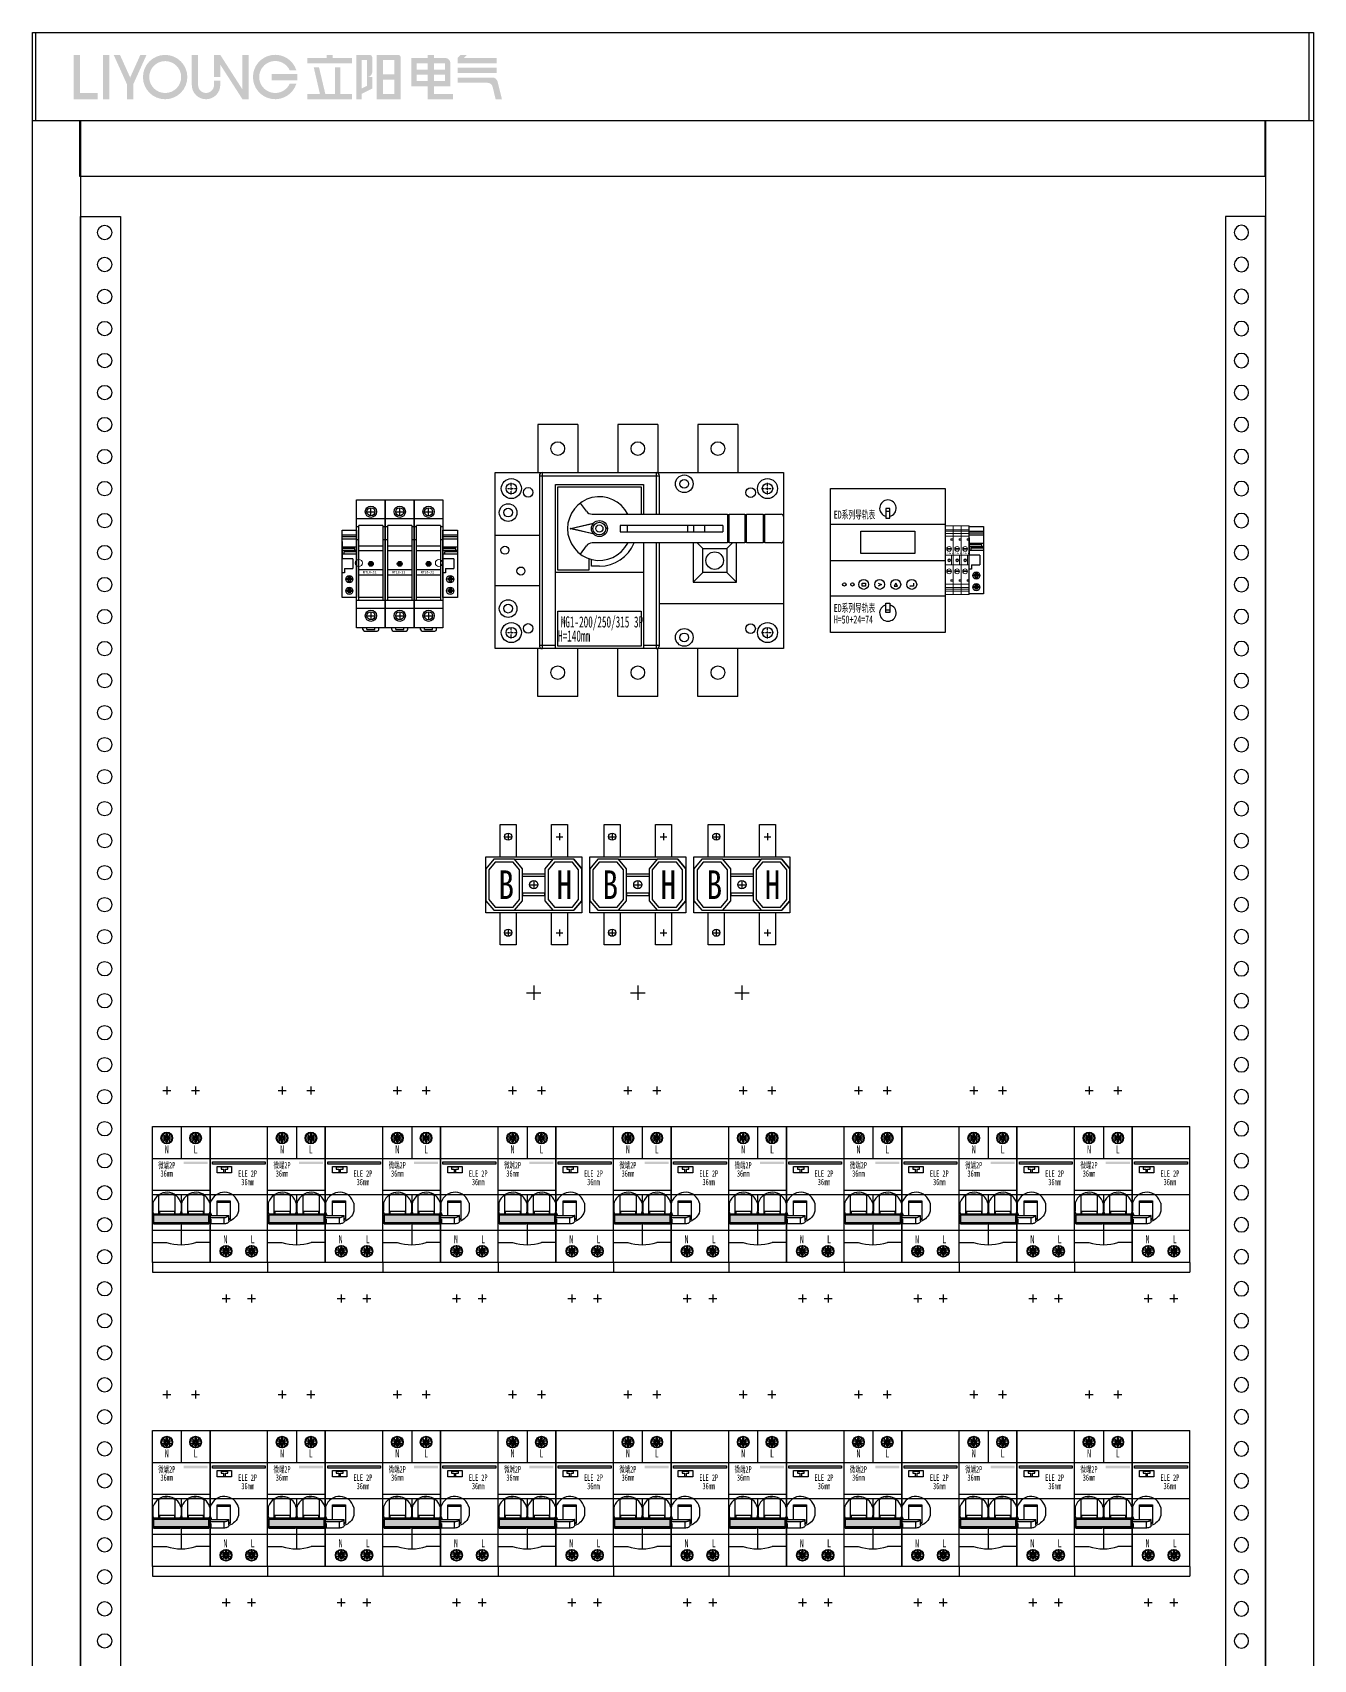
# Model space of a CAD drawing. Extents: x 1434833 to 1435633, y 412754 to 414954.
# Drawn here: x 1434833 to 1435633, y 413937 to 414954 of the extents above; entities that cross this region are included whole.
import ezdxf
from ezdxf.enums import TextEntityAlignment as Align

# ---------------------------------------------------------------- set-up
doc = ezdxf.new("R2010")
doc.units = 0
doc.header["$MEASUREMENT"] = 0
doc.linetypes.add('CENTER', pattern=[2, 1.25, -0.25, 0.25, -0.25])
for name, color, linetype in [('EL-TEXT', 3, 'Continuous'), ('LY-JS-BJ', 7, 'Continuous'), ('LY-JS-YQJ', 7, 'Continuous'), ('LY-SJ-YQJ', 7, 'Continuous'), ('布置图', 20, 'Continuous')]:
    doc.layers.add(name, color=color, linetype=linetype)
doc.layers.add('LY-二次控制图', color=7, linetype='Continuous', lineweight=18)
doc.styles.add('-宋体', font='', dxfattribs={"width": 0.65})
doc.styles.add('LY-SJ-元器件', font='', dxfattribs={"width": 0.6, "height": 4})
doc.styles.add('宋体', font='', dxfattribs={"width": 0.8, "height": 3.5})
doc.styles.get('-宋体').set_extended_font_data('NSimSun')
doc.styles.get('LY-SJ-元器件').set_extended_font_data('SimSun')
doc.styles.get('宋体').set_extended_font_data('SimSun')

# ---------------------------------------------------------------- blocks, each defined once
blk = doc.blocks.new('RT18保险 正视图')
at = {"layer": 'LY-JS-YQJ'}
blk.add_hatch(color=1, dxfattribs=at).paths.add_polyline_path([(1.5, -40, 1), (-1.5, -40, 1)])
for p, q in [((-9, -80), (-9, 0)), ((-9, 0), (9, 0)), ((9, 0), (9, -80)), ((-2.5, -7.5), (2.5, -7.5)), ((0, -10), (0, -5)), ((9, -12), (-9, -12)), ((-7.5, -17), (-9, -17)), ((7.5, -16), (-7.5, -16)), ((-7.5, -63), (-7.5, -16)), ((7.5, -16), (7.5, -63)), ((9, -17), (7.5, -17)), ((-7.5, -25), (-9, -25)), ((7.5, -29), (-7.5, -29)), ((9, -25), (7.5, -25)), ((7.5, -31.8), (-7.5, -31.8)), ((-7.5, -43.5), (7.5, -43.5)), ((-7.5, -46.9), (7.5, -46.9)), ((9, -63), (-9, -63)), ((9, -68), (-9, -68)), ((7.5, -61), (-7.5, -61)), ((0, -70), (0, -75)), ((9, -80), (-9, -80)), ((-5, -81), (-5, -80)), ((-2.5, -72.5), (2.5, -72.5)), ((-2.5, -81), (-2.5, -80)), ((-2.5, -81), (2.5, -81)), ((2.5, -81), (2.5, -80)), ((5, -81), (5, -80)), ((-4, -82), (4, -82))]:
    blk.add_line(p, q, dxfattribs=at)
for centre, radius in [((0, -7.5), 3.5), ((0, -7.5), 2.5), ((0, -72.5), 3.5), ((0, -72.5), 2.5)]:
    blk.add_circle(centre, radius, dxfattribs=at)
at = {"layer": 'LY-JS-YQJ', "color": 1}
blk.add_circle((0, -40), 1.5, dxfattribs=at)
at = {"layer": 'LY-JS-YQJ'}
for centre, start, end in [((-4, -81), 180, 270), ((4, -81), 270, 0)]:
    blk.add_arc(centre, 1, start, end, dxfattribs=at)
at = {"layer": 'LY-JS-YQJ', "insert": (-4.8, -44.5), "char_height": 1.5, "width": 12.3, "attachment_point": 1}
blk.add_mtext('RT18-32', dxfattribs=at)
blk = doc.blocks.new('RT18-32X-6A')
at = {"layer": 'LY-JS-YQJ'}
blk.add_blockref('RT18保险 正视图', (9, 80), dxfattribs=at)
blk = doc.blocks.new('端子堵头')
at = {"layer": 'LY-JS-YQJ'}
for p, q in [((0, 39), (9, 39)), ((0, 38), (9, 38)), ((0, 36.7), (9, 36.7)), ((0, 35), (0, 24)), ((0, 31.5), (9, 31.5)), ((8, 30.6), (0, 30.6)), ((8, 29.5), (8, 30.6)), ((9, 35), (9, 24)), ((9, 34.6), (9, 33.5)), ((0, 29.5), (9, 29.5)), ((0, 27.3), (9, 27.3)), ((6.7, 24), (0, 24)), ((1.2, 27.3), (1.2, 28.6)), ((1.2, 28.6), (9, 28.6)), ((6.7, 24), (6.7, 18)), ((1.6, 15.3), (0, 15.3)), ((1.6, 18), (1.6, 15.3)), ((1.6, 18), (6.7, 18))]:
    blk.add_line(p, q, dxfattribs=at)
for points in [[(0, 42), (9, 42), (9, 0), (0, 0)], [(3.2, 12.1), (6, 12.1), (6, 11), (3.2, 11)], [(5.1, 12.8), (5.1, 10), (4, 10), (4, 12.8)], [(3.2, 4.8), (6, 4.8), (6, 3.7), (3.2, 3.7)], [(5.1, 5.6), (5.1, 2.8), (4.1, 2.8), (4.1, 5.6)]]:
    blk.add_lwpolyline(points, close=True, dxfattribs=at)
for centre in [(4.5, 11.4), (4.5, 4.1)]:
    blk.add_circle(centre, 2.23, dxfattribs=at)
blk = doc.blocks.new('A$C90d01b57')
at = {"layer": 'LY-二次控制图', "lineweight": -3}
for name, p in [('RT18-32X-6A', (-54, -80)), ('RT18-32X-6A', (-36, -80)), ('RT18-32X-6A', (-18, -80)), ('端子堵头', (-63, -61)), ('端子堵头', (0, -61))]:
    blk.add_blockref(name, p, dxfattribs=at)
blk = doc.blocks.new('A$C2BB77F8B')
at = {"color": 6}
for centre in [(10.5, 0.5), (60.5, 0.5)]:
    blk.add_circle(centre, 2.25, dxfattribs=at)
at = {"color": 0}
blk.add_blockref('A$C90d01b57', (63, 40), dxfattribs=at)
blk = doc.blocks.new('A$C03D07FCC')
for p, q in [((0, 19), (5, 19)), ((0, 18), (5, 18)), ((0, 16.7), (5, 16.7)), ((5, 13.2), (3.7, 13.2)), ((3.7, 13.2), (3.7, 12.4)), ((3.7, 12.4), (5, 12.4)), ((5, 19), (10, 19)), ((5, 18), (10, 18)), ((5, 16.7), (10, 16.7)), ((5, 12.4), (5, 11.3)), ((10, 13.2), (8.7, 13.2)), ((8.7, 13.2), (8.7, 12.4)), ((8.7, 12.4), (10, 12.4)), ((0, 3), (5, 3)), ((4.1, 3), (4.1, -3)), ((5, 3), (10, 3)), ((9.1, 3), (9.1, -3)), ((0, -3), (5, -3)), ((5, -3), (10, -3)), ((0, -17.1), (5, -17.1)), ((0, -18.2), (5, -18.2)), ((0, -19.4), (5, -19.4)), ((5, -12.3), (3.7, -12.3)), ((3.7, -12.3), (3.7, -13.1)), ((3.7, -13.1), (5, -13.1)), ((5, -17.1), (10, -17.1)), ((5, -18.2), (10, -18.2)), ((5, -19.4), (10, -19.4)), ((10, -12.3), (8.7, -12.3)), ((8.7, -12.3), (8.7, -13.1)), ((8.7, -13.1), (10, -13.1))]:
    blk.add_line(p, q)
at = {"color": 2}
for p, q in [((10, 19), (15, 19)), ((10, 18), (15, 18)), ((10, 16.7), (15, 16.7)), ((10, 12.4), (10, 11.3)), ((15, 13.2), (13.7, 13.2)), ((13.7, 13.2), (13.7, 12.4)), ((13.7, 12.4), (15, 12.4)), ((15, 12.4), (15, 11.3)), ((10, 3), (15, 3)), ((14.1, 3), (14.1, -3)), ((10, -3), (15, -3)), ((10, -17.1), (15, -17.1)), ((10, -18.2), (15, -18.2)), ((10, -19.4), (15, -19.4)), ((15, -12.3), (13.7, -12.3)), ((13.7, -12.3), (13.7, -13.1)), ((13.7, -13.1), (15, -13.1))]:
    blk.add_line(p, q, dxfattribs=at)
for points in [[(0, 21.5), (5, 21.5), (5, -21.5), (0, -21.5)], [(5, 21.5), (10, 21.5), (10, -21.5), (5, -21.5)], [(0, 15), (5, 15), (5, -15), (0, -15)], [(5, 15), (10, 15), (10, -15), (5, -15)], [(1.5, 7.3), (3.5, 7.3), (3.5, 6.8), (1.5, 6.8)], [(6.5, 7.3), (8.5, 7.3), (8.5, 6.8), (6.5, 6.8)], [(1.5, -6.7), (3.5, -6.7), (3.5, -7.2), (1.5, -7.2)], [(6.5, -6.7), (8.5, -6.7), (8.5, -7.2), (6.5, -7.2)]]:
    blk.add_lwpolyline(points, close=True)
for points in [[(10, 21.5), (15, 21.5), (15, -21.5), (10, -21.5)], [(10, 15), (15, 15), (15, -15), (10, -15)], [(11.5, 7.3), (13.5, 7.3), (13.5, 6.8), (11.5, 6.8)], [(11.5, -6.7), (13.5, -6.7), (13.5, -7.2), (11.5, -7.2)]]:
    blk.add_lwpolyline(points, close=True, dxfattribs=at)
for centre, radius in [((2.5, 7), 1.5), ((2.5, -0.1), 0.879), ((2.5, -0.1), 0.879), ((2.5, -0.1), 0.59), ((7.5, 7), 1.5), ((7.5, -0.1), 0.879), ((7.5, -0.1), 0.879), ((7.5, -0.1), 0.59), ((2.5, -7), 1.5), ((7.5, -7), 1.5)]:
    blk.add_circle(centre, radius)
for centre, radius in [((12.5, 7), 1.5), ((12.5, -0.1), 0.879), ((12.5, -0.1), 0.879), ((12.5, -0.1), 0.59), ((12.5, -7), 1.5)]:
    blk.add_circle(centre, radius, dxfattribs=at)
at = {"layer": 'LY-二次控制图', "lineweight": -3}
blk.add_blockref('端子堵头', (15, -21), dxfattribs=at)
at = {"char_height": 1, "width": 2.569, "attachment_point": 1}
for insert in [(0.9, 4.8), (5.9, 4.8)]:
    blk.add_mtext('2.5mm', dxfattribs=dict(at, insert=insert))
at = {"color": 2, "insert": (10.9, 4.8), "char_height": 1, "width": 2.569, "attachment_point": 1}
blk.add_mtext('2.5mm', dxfattribs=at)
blk = doc.blocks.new('隔离MG1-200-250-315-3P-2022.3')
at = {"color": 0}
for p, q in [((26.5, 85), (26.5, 55)), ((51.5, 85), (26.5, 85)), ((51.5, 85), (51.5, 55)), ((76.5, 85), (76.5, 55)), ((101.5, 85), (76.5, 85)), ((101.5, 85), (101.5, 55)), ((126.5, 85), (126.5, 55)), ((151.5, 85), (126.5, 85)), ((151.5, 85), (151.5, 55)), ((26.5, -85), (26.5, -55)), ((51.5, -85), (51.5, -55)), ((76.5, -85), (76.5, -55)), ((101.5, -85), (101.5, -55)), ((126.5, -85), (126.5, -55)), ((151.5, -85), (151.5, -55)), ((51.5, -85), (26.5, -85)), ((101.5, -85), (76.5, -85)), ((151.5, -85), (126.5, -85))]:
    blk.add_line(p, q, dxfattribs=at)
at = {"color": 0, "linetype": 'Continuous', "lineweight": 25}
for p, q in [((27.5, 53), (102.5, 53)), ((27.5, 53), (27.5, -53)), ((29.5, -55), (29.5, 55)), ((100.5, 55), (100.5, 29)), ((102.5, 29), (102.5, 53)), ((37.5, 47.5), (92.5, 47.5)), ((37.5, -55), (37.5, 47.5)), ((39, 46), (91, 46)), ((39, -6), (39, 46)), ((91, 46), (91, 29)), ((92.5, 47.5), (92.5, 29)), ((56.9, 30.8), (53.1, 35.9)), ((46.9, 20.1), (61.2, 23.3)), ((61, 23), (48, 20)), ((60.5, 29), (145, 29)), ((78, 22), (78, 18)), ((142, 22), (78, 22)), ((82.5, 18), (82.5, 22)), ((120, 22), (120, 18)), ((124, 18), (124, 22)), ((130.6, 22), (130.6, 18)), ((130.9, 18), (130.9, 22)), ((142, 22), (142, 18)), ((145, 29), (145, 11)), ((145, 28), (146, 28)), ((146, 11), (146, 29)), ((146, 29), (155.8, 29)), ((155.8, 29), (155.8, 11)), ((155.8, 28), (156.8, 28)), ((156.8, 11), (156.8, 29)), ((156.8, 29), (167.2, 29)), ((167.2, 29), (167.2, 11)), ((167.2, 28), (168.3, 28)), ((168.3, 11), (168.3, 29)), ((168.3, 29), (178.5, 29)), ((0, 15.8), (27.5, 15.8)), ((61.2, 16.7), (46.9, 19.9)), ((48, 20), (61, 17)), ((60, 20), (61, 20)), ((145, 11), (60.5, 11)), ((70, 20), (69, 20)), ((78, 18), (142, 18)), ((92.5, 11), (92.5, -55)), ((100.5, 11), (100.5, -55)), ((102.5, -53), (102.5, 11)), ((123.6, 11), (123.6, -13.5)), ((129.6, 7.5), (126.1, 11)), ((144.6, 7.5), (148.1, 11)), ((145, 12), (146, 12)), ((155.8, 11), (146, 11)), ((150.6, -13.5), (150.6, 11)), ((156.8, 12), (155.8, 12)), ((167.2, 11), (156.8, 11)), ((168.3, 12), (167.2, 12)), ((178.5, 11), (168.3, 11)), ((53.1, 4.1), (56.9, 9.2)), ((58.5, 1.2), (58.5, -6)), ((60, -3.5), (60, 0.8)), ((129.6, 7.5), (144.6, 7.5)), ((129.6, -7.5), (129.6, 7.5)), ((144.6, 7.5), (144.6, -7.5)), ((92.5, -7.5), (37.5, -7.5)), ((58.5, -6), (39, -6)), ((65, -3.5), (60, -3.5)), ((123.6, -13.5), (129.6, -7.5)), ((144.6, -7.5), (129.6, -7.5)), ((150.6, -13.5), (144.6, -7.5)), ((27.5, -15.7), (0, -15.7)), ((123.6, -13.5), (150.6, -13.5)), ((180, -27), (102.5, -27)), ((39, -31.5), (91, -31.5)), ((39, -53.5), (39, -31.5)), ((91, -31.5), (91, -53.5)), ((37.5, -53), (27.5, -53)), ((91, -53.5), (39, -53.5)), ((102.5, -53), (92.5, -53))]:
    blk.add_line(p, q, dxfattribs=at)
at = {"color": 1, "linetype": 'CENTER', "ltscale": 0.13}
for p, q in [((6.4, 45), (13.6, 45)), ((10, 41.4), (10, 48.5)), ((166.4, 45), (173.6, 45)), ((170, 41.4), (170, 48.6)), ((6.4, -45), (13.6, -45)), ((10, -48.6), (10, -41.4)), ((166.4, -45), (173.6, -45)), ((170, -48.6), (170, -41.4))]:
    blk.add_line(p, q, dxfattribs=at)
at = {"color": 0}
blk.add_lwpolyline([(0, 55), (180, 55), (180, -55), (0, -55)], close=True, dxfattribs=at)
for centre, radius in [((39, 70), 4.25), ((89, 70), 4.25), ((139, 70), 4.25), ((137, 0), 5.48), ((39, -70), 4.25), ((89, -70), 4.25), ((139, -70), 4.25)]:
    blk.add_circle(centre, radius, dxfattribs=at)
at = {"color": 0, "linetype": 'Continuous', "lineweight": 25}
for centre, radius in [((10, 45), 6.25), ((118, 48), 5.5), ((170, 45), 6.25), ((10, 45), 3.25), ((20.5, 42.6), 3), ((118, 48), 2.75), ((159.5, 42.5), 3), ((170, 45), 3.25), ((8, 30), 5.5), ((8, 30), 2.75), ((65, 20), 5), ((65, 20), 4), ((65, 20), 2.25), ((6, 6.5), 2.5), ((16, -6.5), 2.5), ((8, -30), 5.5), ((8, -30), 2.75), ((8, -30), 2.75), ((10, -45), 6.25), ((20.5, -42.4), 3), ((159.4, -42.5), 3), ((170, -45), 6.25), ((10, -45), 3.25), ((10, -45), 3.25), ((118, -48), 5.5), ((118, -48), 2.75), ((170, -45), 3.25)]:
    blk.add_circle(centre, radius, dxfattribs=at)
for centre, radius, start, end in [((29.5, 53), 2, 90, 180), ((100.5, 53), 2, 0, 90), ((65, 20), 19.9, 26.9078, 333.0922), ((60.5, 33.5), 4.5, 216.9098, 270), ((178.5, 27.5), 1.5, 0, 90), ((46.9, 20), 0.1, 102.5, 257.5), ((60.5, 6.5), 4.5, 90, 143.0902), ((65, 20), 23.5, 270, 337.4817), ((178.5, 12.5), 1.5, 270, 0), ((29.5, -53), 2, 180, 270), ((100.5, -53), 2, 270, 0)]:
    blk.add_arc(centre, radius, start, end, dxfattribs=at)
at = {"color": 4, "linetype": 'ByBlock', "style": '宋体', "width": 0.6}
for s, p in [('MG1-200/250/315 3P', (92.3, -38.3)), ('H=140mm', (59.2, -47.1))]:
    blk.add_text(s, height=7, dxfattribs=at).set_placement(p, align=Align.MIDDLE_RIGHT)
blk = doc.blocks.new('ED系列导轨表-海恩德')
for p, q in [((34.5, 30.8), (37, 30.8)), ((29.7, -14), (31.7, -14.9)), ((31.7, -14.9), (29.7, -15.9)), ((40.7, -14), (39.7, -15.9)), ((39.7, -15.9), (41.7, -15.9)), ((41.7, -15.9), (40.7, -14)), ((49.7, -15.9), (50, -15.6)), ((49.7, -15.9), (50, -16.1)), ((34.5, -30.8), (37, -30.8))]:
    blk.add_line(p, q)
at = {"color": 1}
blk.add_line((0, 0), (71.5, 0), dxfattribs=at)
for points in [[(0, 45), (71.5, 45), (71.5, -45), (0, -45)], [(34.5, 26.6), (37, 26.6), (37, 32.5), (34.5, 32.5)], [(18.8, 18.3), (52.7, 18.3), (52.7, 4.5), (18.8, 4.5)], [(19.7, -14), (21.7, -14), (21.7, -15.9), (19.7, -15.9)], [(34.5, -26.6), (37, -26.6), (37, -32.5), (34.5, -32.5)]]:
    blk.add_lwpolyline(points, close=True)
at = {"color": 3}
blk.add_lwpolyline([(0, 22.8), (71.5, 22.8), (71.5, -22.2), (0, -22.2)], close=True, dxfattribs=at)
blk.add_lwpolyline([(51.7, -14), (51.7, -15.9), (49.7, -15.9)])
for centre, radius in [((8.6, -14.9), 1.06), ((13.6, -14.9), 1.06), ((20.7, -14.9), 3.07), ((30.7, -14.9), 3.07), ((40.7, -14.9), 3.07), ((50.7, -14.9), 3.07)]:
    blk.add_circle(centre, radius)
for centre, start, end in [((35.8, 32.7), 283.6038, 256.3962), ((35.8, -32.7), 103.6038, 76.3962)]:
    blk.add_arc(centre, 5.18, start, end)
at = {"layer": 'LY-二次控制图', "color": 4, "lineweight": -3, "style": '宋体', "width": 0.6}
for s, p in [('ED系列导轨表', (2, 26.2)), ('ED系列导轨表', (2, -32.1)), ('H=50+24=74', (2, -39.3))]:
    blk.add_text(s, height=5, dxfattribs=at).set_placement(p)
blk = doc.blocks.new('BH-0.66 φ30')
at = {"color": 1}
for p, q in [((-18.1, 12.5), (-13.9, 12.5)), ((-16, 14.6), (-16, 10.4)), ((13.9, 12.5), (18.1, 12.5)), ((16, 14.6), (16, 10.4)), ((-25, -1.5), (-30, -7.5)), ((-12, -1.5), (12, -1.5)), ((12, -1.5), (7, -7.5)), ((7, -7.5), (7, -27.5)), ((25, -1.5), (12, -1.5)), ((25, -1.5), (30, -7.5)), ((-2.6, -17.5), (2.6, -17.5)), ((0, -14.9), (0, -20.1)), ((-30, -27.5), (-25, -33.5)), ((7, -27.5), (12, -33.5)), ((30, -27.5), (25, -33.5)), ((-12, -33.5), (12, -33.5)), ((-18.1, -47.5), (-13.9, -47.5)), ((-16, -45.4), (-16, -49.6)), ((13.9, -47.5), (18.1, -47.5)), ((16, -45.4), (16, -49.6))]:
    blk.add_line(p, q, dxfattribs=at)
for points in [[(-21, 0), (-21, 20), (-11, 20), (-11, 0)], [(11, 0), (11, 20), (21, 20), (21, 0)], [(-25, -1.5), (-30, -7.5), (-30, -27.5), (-25, -33.5), (-12, -33.5), (-7, -27.5), (-7, -7.5), (-12, -1.5), (-25, -1.5)], [(12, -1.5), (7, -7.5), (7, -27.5), (12, -33.5), (25, -33.5), (30, -27.5), (30, -7.5), (25, -1.5), (12, -1.5)], [(-11, -35), (-11, -55), (-21, -55), (-21, -35)], [(21, -35), (21, -55), (11, -55), (11, -35)]]:
    blk.add_lwpolyline(points, dxfattribs=at)
for points in [[(-30, 0), (30, 0), (30, -35), (-30, -35)], [(-24.1, -3.5), (-28, -8.2), (-28, -26.8), (-24.1, -31.5), (-12.9, -31.5), (-9, -26.8), (-9, -8.2), (-12.9, -3.5)], [(12.9, -3.5), (9, -8.2), (9, -26.8), (12.9, -31.5), (24.1, -31.5), (28, -26.8), (28, -8.2), (24.1, -3.5)], [(-7, -10.8), (7, -10.8), (7, -12.4), (-7, -12.4)], [(-7, -24.3), (7, -24.3), (7, -22.8), (-7, -22.8)]]:
    blk.add_lwpolyline(points, close=True, dxfattribs=at)
blk.add_circle((0, -17.5), 2.59, dxfattribs=at)
at = {"layer": 'EL-TEXT', "color": 0, "linetype": 'ByBlock', "lineweight": -3, "style": '-宋体', "width": 0.8}
for s, p in [('B', (-17.2, -17.5)), ('H', (19.1, -17.5))]:
    blk.add_text(s, height=17.9, dxfattribs=at).set_placement(p, align=Align.MIDDLE_CENTER)
blk = doc.blocks.new('A$Cfccfe12f')
at = {"color": 3}
for p, q in [((-151, -100.5), (-151, -109.5)), ((-86, -100.5), (-86, -109.5)), ((-21, -100.5), (-21, -109.5)), ((-155.5, -105), (-146.5, -105)), ((-90.5, -105), (-81.5, -105)), ((-25.5, -105), (-16.5, -105))]:
    blk.add_line(p, q, dxfattribs=at)
for p in [(-151, -20), (-86, -20), (-21, -20)]:
    blk.add_blockref('BH-0.66 φ30', p, dxfattribs=at)
blk = doc.blocks.new('BH-0.66 φ30x3')
at = {"color": 6}
for centre in [(14, 47.5), (79, 47.5), (144, 47.5), (14, -12.5), (79, -12.5), (144, -12.5)]:
    blk.add_circle(centre, 2.25, dxfattribs=at)
at = {"color": 0}
blk.add_blockref('A$Cfccfe12f', (181, 55), dxfattribs=at)
blk = doc.blocks.new('微端2P+ELE-72mm-2022.1')
h = blk.add_hatch(color=3)
h.dxf.hatch_style = 1
h.paths.add_polyline_path([(34.5, 19), (34.5, 20.5), (19.5, 20.5), (19.5, 19)])
h = blk.add_hatch(color=0)
h.dxf.hatch_style = 1
h.paths.add_polyline_path([(0.7, -13), (0.7, -17.5), (35.3, -17.5), (35.3, -13)])
at = {"layer": 'LY-SJ-YQJ'}
h = blk.add_hatch(color=3, dxfattribs=at)
h.dxf.hatch_style = 1
h.paths.add_polyline_path([(70.5, 19), (70.5, 20.5), (37.5, 20.5), (37.5, 19)])
at = {"color": 1}
for p, q in [((6.5, 65), (11.5, 65)), ((9, 67.5), (9, 62.5)), ((24.5, 65), (29.5, 65)), ((27, 67.5), (27, 62.5)), ((43.5, -65), (48.5, -65)), ((46, -62.5), (46, -67.5)), ((59.5, -65), (64.5, -65)), ((62, -62.5), (62, -67.5))]:
    blk.add_line(p, q, dxfattribs=at)
at = {"color": 0}
for p, q in [((0, 42.5), (36, 42.5)), ((0, -42.5), (0, 42.5)), ((18, 42.5), (18, 22.5)), ((36, 42.5), (36, -42.5)), ((72, -42.5), (72, 42.5)), ((0, 22.5), (36, 22.5)), ((36, 2.5), (0, 2.5)), ((18, 0), (18, -12.2)), ((18, -17.5), (18, -31.5)), ((36, -22.5), (0, -22.5)), ((36, -42.5), (0, -42.5))]:
    blk.add_line(p, q, dxfattribs=at)
at = {"color": 0, "linetype": 'Continuous', "lineweight": 25}
for p, q in [((7.9, 35.9), (5.6, 35.9)), ((5.6, 34.7), (7.9, 34.7)), ((6.7, 37.8), (6.5, 37.6)), ((6.5, 37.6), (6.6, 37.5)), ((6.6, 33.1), (6.5, 33)), ((6.5, 33), (6.7, 32.8)), ((6.6, 37.5), (8.1, 35.9)), ((8.1, 34.7), (6.6, 33.1)), ((6.8, 37.7), (6.7, 37.8)), ((6.7, 32.8), (6.8, 32.9)), ((8.4, 36.1), (6.8, 37.7)), ((6.8, 32.9), (8.4, 34.5)), ((7.3, 35.9), (8, 35.5)), ((7.3, 35.9), (7.3, 34.7)), ((7.3, 34.7), (8, 35.2)), ((8, 35.5), (8, 35.2)), ((8.2, 35.5), (8, 35.5)), ((8, 35.2), (8.2, 35.2)), ((9.5, 37.7), (8.5, 37.7)), ((8.5, 37.7), (8.5, 36.5)), ((8.5, 37.7), (8.9, 36.3)), ((8.5, 36.5), (8.9, 36)), ((8.5, 34.2), (8.9, 34.7)), ((8.5, 33), (8.9, 34.3)), ((8.5, 34.2), (8.5, 33)), ((8.5, 33), (9.5, 33)), ((9.1, 36.3), (8.9, 36.3)), ((8.9, 36.3), (8.9, 36)), ((8.9, 34.7), (8.9, 34.3)), ((8.9, 34.3), (9.1, 34.3)), ((9, 31.8), (9, 32.1)), ((9.5, 37.7), (9.1, 36.3)), ((9.5, 36.5), (9.1, 36)), ((9.1, 36), (9.1, 36.3)), ((9.1, 34.3), (9.1, 34.7)), ((9.5, 34.2), (9.1, 34.7)), ((9.1, 34.3), (9.5, 33)), ((9.5, 36.5), (9.5, 37.7)), ((9.5, 33), (9.5, 34.2)), ((11.2, 37.7), (9.6, 36.1)), ((9.6, 34.5), (11.2, 32.9)), ((10, 35.5), (9.7, 35.5)), ((9.7, 35.2), (10, 35.2)), ((9.9, 35.9), (11.4, 37.5)), ((11.4, 33.1), (9.9, 34.7)), ((10.7, 35.9), (10, 35.5)), ((10, 35.2), (10, 35.5)), ((10.7, 34.7), (10, 35.2)), ((12.4, 35.9), (10.1, 35.9)), ((10.1, 34.7), (12.4, 34.7)), ((10.7, 34.7), (10.7, 35.9)), ((11.3, 37.8), (11.2, 37.7)), ((11.2, 32.9), (11.3, 32.8)), ((11.5, 37.6), (11.3, 37.8)), ((11.3, 32.8), (11.5, 33)), ((11.4, 37.5), (11.5, 37.6)), ((11.5, 33), (11.4, 33.1)), ((25.9, 35.9), (23.6, 35.9)), ((23.6, 34.7), (25.9, 34.7)), ((24.7, 37.8), (24.5, 37.6)), ((24.5, 37.6), (24.6, 37.5)), ((24.6, 33.1), (24.5, 33)), ((24.5, 33), (24.7, 32.8)), ((24.6, 37.5), (26.1, 35.9)), ((26.1, 34.7), (24.6, 33.1)), ((24.8, 37.7), (24.7, 37.8)), ((24.7, 32.8), (24.8, 32.9)), ((26.4, 36.1), (24.8, 37.7)), ((24.8, 32.9), (26.4, 34.5)), ((25.3, 35.9), (25.3, 34.7)), ((25.3, 35.9), (26, 35.5)), ((25.3, 34.7), (26, 35.2)), ((26.2, 35.5), (26, 35.5)), ((26, 35.5), (26, 35.2)), ((26, 35.2), (26.2, 35.2)), ((26.5, 37.7), (26.5, 36.5)), ((26.5, 37.7), (26.9, 36.3)), ((27.5, 37.7), (26.5, 37.7)), ((26.5, 36.5), (26.9, 36)), ((26.5, 34.2), (26.9, 34.7)), ((26.5, 33), (26.9, 34.3)), ((26.5, 34.2), (26.5, 33)), ((26.5, 33), (27.5, 33)), ((26.9, 36.3), (26.9, 36)), ((27.1, 36.3), (26.9, 36.3)), ((26.9, 34.7), (26.9, 34.3)), ((26.9, 34.3), (27.1, 34.3)), ((27, 31.8), (27, 32.1)), ((27.5, 37.7), (27.1, 36.3)), ((27.5, 36.5), (27.1, 36)), ((27.1, 36), (27.1, 36.3)), ((27.5, 34.2), (27.1, 34.7)), ((27.1, 34.3), (27.1, 34.7)), ((27.1, 34.3), (27.5, 33)), ((27.5, 36.5), (27.5, 37.7)), ((27.5, 33), (27.5, 34.2)), ((29.2, 37.7), (27.6, 36.1)), ((27.6, 34.5), (29.2, 32.9)), ((28, 35.5), (27.7, 35.5)), ((27.7, 35.2), (28, 35.2)), ((27.9, 35.9), (29.4, 37.5)), ((29.4, 33.1), (27.9, 34.7)), ((28.7, 35.9), (28, 35.5)), ((28, 35.2), (28, 35.5)), ((28.7, 34.7), (28, 35.2)), ((30.4, 35.9), (28.1, 35.9)), ((28.1, 34.7), (30.4, 34.7)), ((28.7, 34.7), (28.7, 35.9)), ((29.3, 37.8), (29.2, 37.7)), ((29.2, 32.9), (29.3, 32.8)), ((29.5, 37.6), (29.3, 37.8)), ((29.3, 32.8), (29.5, 33)), ((29.4, 37.5), (29.5, 37.6)), ((29.5, 33), (29.4, 33.1)), ((0.3, -5.5), (0.3, -10.5)), ((4.1, -12.2), (4.1, -0.4)), ((14.1, -0.4), (14.1, -12.2)), ((17.9, -5.5), (17.9, -10.5)), ((18.3, -5.5), (18.3, -10.5)), ((22.1, -12.2), (22.1, -0.4)), ((32.1, -0.4), (32.1, -12.2)), ((35.9, -5.5), (35.9, -10.5)), ((0.7, -12.2), (0.7, -12.4)), ((35.3, -12.2), (0.7, -12.2)), ((35.3, -12.4), (0.7, -12.4)), ((0.7, -18.4), (0.7, -12.4)), ((35.3, -13), (0.7, -13)), ((0.7, -13), (0.7, -17.5)), ((0.7, -17.5), (35.3, -17.5)), ((0.7, -18.1), (35.3, -18.1)), ((0.7, -18.4), (17.3, -18.4)), ((4.4, -10.4), (13.8, -10.4)), ((4.4, -10.4), (4.4, -12.2)), ((13.8, -10.4), (13.8, -12.2)), ((18.7, -18.4), (35.3, -18.4)), ((22.4, -10.4), (31.8, -10.4)), ((22.4, -10.4), (22.4, -12.2)), ((31.8, -10.4), (31.8, -12.2)), ((35.3, -12.4), (35.3, -12.2)), ((35.3, -18.4), (35.3, -12.4)), ((35.3, -17.5), (35.3, -13)), ((44.9, -34.8), (42.6, -34.8)), ((42.6, -36), (44.9, -36)), ((43.7, -32.9), (43.5, -33.1)), ((43.5, -33.1), (43.6, -33.2)), ((43.6, -37.6), (43.5, -37.7)), ((43.5, -37.7), (43.7, -37.9)), ((43.6, -33.2), (45.1, -34.8)), ((45.1, -36), (43.6, -37.6)), ((43.8, -33), (43.7, -32.9)), ((43.7, -37.9), (43.8, -37.8)), ((45.4, -34.6), (43.8, -33)), ((43.8, -37.8), (45.4, -36.2)), ((44.3, -34.8), (44.3, -36)), ((44.3, -34.8), (45, -35.2)), ((44.3, -36), (45, -35.5)), ((45, -35.2), (45, -35.5)), ((45.2, -35.2), (45, -35.2)), ((45, -35.5), (45.2, -35.5)), ((45.5, -33), (45.9, -34.4)), ((45.5, -33), (45.5, -34.2)), ((46.5, -33), (45.5, -33)), ((45.5, -34.2), (45.9, -34.7)), ((45.5, -36.6), (45.9, -36.1)), ((45.5, -37.7), (45.9, -36.4)), ((45.5, -36.6), (45.5, -37.7)), ((45.5, -37.7), (46.5, -37.7)), ((46.1, -34.4), (45.9, -34.4)), ((45.9, -34.4), (45.9, -34.7)), ((45.9, -36.1), (45.9, -36.4)), ((45.9, -36.4), (46.1, -36.4)), ((46, -38.9), (46, -38.6)), ((46.5, -33), (46.1, -34.4)), ((46.5, -34.2), (46.1, -34.7)), ((46.1, -34.7), (46.1, -34.4)), ((46.1, -36.4), (46.1, -36)), ((46.5, -36.6), (46.1, -36)), ((46.1, -36.4), (46.5, -37.7)), ((46.5, -34.2), (46.5, -33)), ((46.5, -37.7), (46.5, -36.6)), ((48.2, -33), (46.6, -34.6)), ((46.6, -36.2), (48.2, -37.8)), ((47, -35.2), (46.7, -35.2)), ((46.7, -35.5), (47, -35.5)), ((46.9, -34.8), (48.4, -33.2)), ((48.4, -37.6), (46.9, -36)), ((47.7, -34.8), (47, -35.2)), ((47, -35.5), (47, -35.2)), ((47.7, -36), (47, -35.5)), ((49.4, -34.8), (47.1, -34.8)), ((47.1, -36), (49.4, -36)), ((47.7, -36), (47.7, -34.8)), ((48.3, -32.9), (48.2, -33)), ((48.2, -37.8), (48.3, -37.9)), ((48.5, -33.1), (48.3, -32.9)), ((48.3, -37.9), (48.5, -37.7)), ((48.4, -33.2), (48.5, -33.1)), ((48.5, -37.7), (48.4, -37.6)), ((60.9, -34.8), (58.6, -34.8)), ((58.6, -36), (60.9, -36)), ((59.7, -32.9), (59.5, -33.1)), ((59.5, -33.1), (59.6, -33.2)), ((59.6, -37.6), (59.5, -37.7)), ((59.5, -37.7), (59.7, -37.9)), ((59.6, -33.2), (61.1, -34.8)), ((61.1, -36), (59.6, -37.6)), ((59.8, -33), (59.7, -32.9)), ((59.7, -37.9), (59.8, -37.8)), ((61.4, -34.6), (59.8, -33)), ((59.8, -37.8), (61.4, -36.2)), ((60.3, -34.8), (60.3, -36)), ((60.3, -34.8), (61, -35.2)), ((60.3, -36), (61, -35.5)), ((61, -35.2), (61, -35.5)), ((61.2, -35.2), (61, -35.2)), ((61, -35.5), (61.2, -35.5)), ((61.5, -33), (61.9, -34.4)), ((61.5, -33), (61.5, -34.2)), ((62.5, -33), (61.5, -33)), ((61.5, -34.2), (61.9, -34.7)), ((61.5, -36.6), (61.9, -36.1)), ((61.5, -37.7), (61.9, -36.4)), ((61.5, -36.6), (61.5, -37.7)), ((61.5, -37.7), (62.5, -37.7)), ((62.1, -34.4), (61.9, -34.4)), ((61.9, -34.4), (61.9, -34.7)), ((61.9, -36.1), (61.9, -36.4)), ((61.9, -36.4), (62.1, -36.4)), ((62, -38.9), (62, -38.6)), ((62.5, -33), (62.1, -34.4)), ((62.5, -34.2), (62.1, -34.7)), ((62.1, -34.7), (62.1, -34.4)), ((62.1, -36.4), (62.1, -36)), ((62.5, -36.6), (62.1, -36)), ((62.1, -36.4), (62.5, -37.7)), ((62.5, -34.2), (62.5, -33)), ((62.5, -37.7), (62.5, -36.6)), ((64.2, -33), (62.6, -34.6)), ((62.6, -36.2), (64.2, -37.8)), ((63, -35.2), (62.7, -35.2)), ((62.7, -35.5), (63, -35.5)), ((62.9, -34.8), (64.4, -33.2)), ((64.4, -37.6), (62.9, -36)), ((63.7, -34.8), (63, -35.2)), ((63, -35.5), (63, -35.2)), ((63.7, -36), (63, -35.5)), ((65.4, -34.8), (63.1, -34.8)), ((63.1, -36), (65.4, -36)), ((63.7, -36), (63.7, -34.8)), ((64.3, -32.9), (64.2, -33)), ((64.2, -37.8), (64.3, -37.9)), ((64.5, -33.1), (64.3, -32.9)), ((64.3, -37.9), (64.5, -37.7)), ((64.4, -33.2), (64.5, -33.1)), ((64.5, -37.7), (64.4, -37.6))]:
    blk.add_line(p, q, dxfattribs=at)
at = {"color": 7, "linetype": 'Continuous', "lineweight": 25}
for p, q in [((40.5, -13.1), (40.5, -3.9)), ((40.5, -3.9), (48.6, -3.9)), ((40.5, -4.7), (48.6, -4.7)), ((48.6, -3.9), (48.6, -15.6)), ((36, -13.1), (47.7, -13.1)), ((36, -14.4), (44.8, -14.4)), ((36, -15.5), (36.5, -15.5)), ((36.5, -15.6), (36, -15.6)), ((36.5, -15.5), (36.5, -18.4)), ((44.8, -18.4), (36.5, -18.4)), ((40.5, -13.1), (47.8, -13.1)), ((44.8, -18.4), (44.8, -14.4)), ((47.8, -16.5), (47.8, -13.1)), ((47.8, -15), (48.6, -15))]:
    blk.add_line(p, q, dxfattribs=at)
at = {"color": 0, "linetype": 'Continuous', "lineweight": 25}
for points in [[(8.9, 36, -0.008657), (8.8, 35.9, -0.023793), (8.8, 35.8, -0.091571), (8.7, 35.7, -0.078411), (8.5, 35.5, -0.073505), (8.4, 35.5, -0.017685), (8.4, 35.5, -0.010456), (8.3, 35.5, -0.005778), (8.2, 35.5)], [(8.2, 35.2, -0.00869), (8.3, 35.2, -0.023887), (8.4, 35.1, -0.086312), (8.6, 35.1, -0.089889), (8.7, 34.9, -0.067544), (8.8, 34.8, -0.017754), (8.8, 34.8, -0.010496), (8.8, 34.7, -0.005799), (8.9, 34.7)], [(9.7, 35.5, -0.008656), (9.7, 35.5, -0.023792), (9.6, 35.5, -0.085963), (9.4, 35.5, -0.089526), (9.3, 35.7, -0.067272), (9.2, 35.8, -0.017683), (9.2, 35.9, -0.010455), (9.2, 35.9, -0.005777), (9.1, 36)], [(9.1, 34.7, -0.008657), (9.2, 34.7, -0.023793), (9.2, 34.8, -0.091571), (9.3, 35, -0.078412), (9.5, 35.1, -0.073501), (9.6, 35.1, -0.017684), (9.6, 35.1, -0.010456), (9.7, 35.2, -0.005777), (9.7, 35.2)], [(26.9, 36, -0.008657), (26.8, 35.9, -0.023793), (26.8, 35.8, -0.091571), (26.7, 35.7, -0.078411), (26.5, 35.5, -0.073505), (26.4, 35.5, -0.017685), (26.4, 35.5, -0.010456), (26.3, 35.5, -0.005778), (26.2, 35.5)], [(26.2, 35.2, -0.00869), (26.3, 35.2, -0.023887), (26.4, 35.1, -0.086312), (26.6, 35.1, -0.089889), (26.7, 34.9, -0.067544), (26.8, 34.8, -0.017754), (26.8, 34.8, -0.010496), (26.8, 34.7, -0.005799), (26.9, 34.7)], [(27.7, 35.5, -0.008656), (27.7, 35.5, -0.023792), (27.6, 35.5, -0.085963), (27.4, 35.5, -0.089526), (27.3, 35.7, -0.067272), (27.2, 35.8, -0.017683), (27.2, 35.9, -0.010455), (27.2, 35.9, -0.005777), (27.1, 36)], [(27.1, 34.7, -0.008657), (27.2, 34.7, -0.023793), (27.2, 34.8, -0.091571), (27.3, 35, -0.078412), (27.5, 35.1, -0.073501), (27.6, 35.1, -0.017684), (27.6, 35.1, -0.010456), (27.7, 35.2, -0.005777), (27.7, 35.2)], [(17.9, -5.5, 0.325898), (9.5, 1.4, 0.327549), (0.5, -4.8, 0.019903), (0.3, -5.5)], [(4.1, -0.4, -0.057791), (7.6, 0.4, -0.021426), (9.1, 0.4)], [(9.1, 0.4, -0.062866), (13.2, -0.1, -0.011925), (13.8, -0.3, -0.00278), (14.1, -0.4)], [(35.9, -5.5, 0.325898), (27.5, 1.4, 0.327549), (18.5, -4.8, 0.019903), (18.3, -5.5)], [(22.1, -0.4, -0.057791), (25.6, 0.4, -0.021426), (27.1, 0.4)], [(27.1, 0.4, -0.062866), (31.2, -0.1, -0.011925), (31.8, -0.3, -0.00278), (32.1, -0.4)], [(0.9, -12.2, -0.004985), (0.8, -12, -0.030991), (0.6, -11.4, -0.01067), (0.5, -11.2, -0.005787), (0.4, -10.9, -0.003458), (0.3, -10.7, -0.001919), (0.3, -10.5)], [(17.9, -10.5, -0.002854), (17.8, -10.8, -0.004585), (17.8, -11.1, -0.019111), (17.6, -11.5, -0.037551), (17.3, -12.1, -0.002555), (17.3, -12.2)], [(18.9, -12.2, -0.004985), (18.8, -12, -0.030991), (18.6, -11.4, -0.01067), (18.5, -11.2, -0.005787), (18.4, -10.9, -0.003458), (18.3, -10.7, -0.001919), (18.3, -10.5)], [(35.9, -10.5, -0.002854), (35.8, -10.8, -0.004585), (35.8, -11.1, -0.019111), (35.6, -11.5, -0.037551), (35.3, -12.1, -0.002555), (35.3, -12.2)], [(45.9, -34.7, -0.008657), (45.8, -34.8, -0.023793), (45.8, -34.9, -0.091571), (45.7, -35.1, -0.078411), (45.5, -35.2, -0.073505), (45.4, -35.2, -0.017685), (45.4, -35.2, -0.010456), (45.3, -35.2, -0.005778), (45.2, -35.2)], [(45.2, -35.5, -0.00869), (45.3, -35.6, -0.023887), (45.4, -35.6, -0.086312), (45.6, -35.6, -0.089889), (45.7, -35.8, -0.067544), (45.8, -35.9, -0.017754), (45.8, -35.9, -0.010496), (45.8, -36, -0.005799), (45.9, -36.1)], [(46.7, -35.2, -0.008656), (46.7, -35.2, -0.023792), (46.6, -35.2, -0.085963), (46.4, -35.2, -0.089526), (46.3, -35, -0.067272), (46.2, -34.9, -0.017683), (46.2, -34.9, -0.010455), (46.2, -34.8, -0.005777), (46.1, -34.7)], [(46.1, -36, -0.008657), (46.2, -36, -0.023793), (46.2, -35.9, -0.091571), (46.3, -35.7, -0.078412), (46.5, -35.6, -0.073501), (46.6, -35.6, -0.017684), (46.6, -35.6, -0.010456), (46.7, -35.6, -0.005777), (46.7, -35.5)], [(61.9, -34.7, -0.008657), (61.8, -34.8, -0.023793), (61.8, -34.9, -0.091571), (61.7, -35.1, -0.078411), (61.5, -35.2, -0.073505), (61.4, -35.2, -0.017685), (61.4, -35.2, -0.010456), (61.3, -35.2, -0.005778), (61.2, -35.2)], [(61.2, -35.5, -0.00869), (61.3, -35.6, -0.023887), (61.4, -35.6, -0.086312), (61.6, -35.6, -0.089889), (61.7, -35.8, -0.067544), (61.8, -35.9, -0.017754), (61.8, -35.9, -0.010496), (61.8, -36, -0.005799), (61.9, -36.1)], [(62.7, -35.2, -0.008656), (62.7, -35.2, -0.023792), (62.6, -35.2, -0.085963), (62.4, -35.2, -0.089526), (62.3, -35, -0.067272), (62.2, -34.9, -0.017683), (62.2, -34.9, -0.010455), (62.2, -34.8, -0.005777), (62.1, -34.7)], [(62.1, -36, -0.008657), (62.2, -36, -0.023793), (62.2, -35.9, -0.091571), (62.3, -35.7, -0.078412), (62.5, -35.6, -0.073501), (62.6, -35.6, -0.017684), (62.6, -35.6, -0.010456), (62.7, -35.6, -0.005777), (62.7, -35.5)]]:
    blk.add_lwpolyline(points, format="xyb", dxfattribs=at)
at = {"color": 7, "linetype": 'Continuous', "lineweight": 25}
for points in [[(44.8, -14.4, 0.009763), (45.1, -14.4, 0.05752), (46.1, -14.2, 0.073734), (47, -13.8, 0.073656), (47.5, -13.4, 0.028209), (47.6, -13.2, 0.012152), (47.7, -13.1)], [(47.8, -16.5, -0.010744), (47.8, -16.6, -0.101991), (47.7, -17.1, -0.08255), (47.3, -17.6, -0.05423), (46.9, -17.9, -0.059873), (46.2, -18.2, -0.070818), (45, -18.4, -0.004299), (44.8, -18.4)], [(47.8, -13.2, 0.010405), (47.8, -13.2, 0.052357), (47.8, -13.2, 0.052352), (47.8, -13.2, 0.046202), (47.8, -13.2, 0.029578), (47.8, -13.2, 0.02368), (47.8, -13.2, 0.017967), (47.8, -13.1, 0.014665), (47.8, -13.1, 0.011695), (47.7, -13.1, 0.016038), (47.7, -13.1, 0.002868), (47.7, -13.1)]]:
    blk.add_lwpolyline(points, format="xyb", dxfattribs=at)
at = {"color": 0}
for centre, radius in [((9, 35.3), 3.64), ((9, 35.3), 3.39), ((27, 35.3), 3.64), ((27, 35.3), 3.39), ((46, -35.4), 3.64), ((46, -35.4), 3.39), ((62, -35.4), 3.64), ((62, -35.4), 3.39)]:
    blk.add_circle(centre, radius, dxfattribs=at)
at = {"color": 0, "linetype": 'Continuous', "lineweight": 25}
for centre in [(9, 35.3), (27, 35.3), (46, -35.4), (62, -35.4)]:
    blk.add_circle(centre, 3.5, dxfattribs=at)
for centre, radius, start, end in [((9, 35.3), 3.25, 137.6454, 169.3613), ((9, 35.3), 3.25, 190.6387, 222.3546), ((9, 35.3), 3.25, 47.6454, 132.3546), ((9, 35.3), 3.25, 227.6454, 312.3546), ((7.9, 36.5), 0.552, 270, 360), ((7.9, 34.2), 0.552, 0, 90), ((10.1, 36.5), 0.552, 180, 270), ((10.1, 34.2), 0.552, 90, 180), ((9, 35.3), 3.25, 10.6387, 42.3546), ((9, 35.3), 3.25, 317.6454, 349.3613), ((27, 35.3), 3.25, 137.6454, 169.3613), ((27, 35.3), 3.25, 190.6387, 222.3546), ((27, 35.3), 3.25, 47.6454, 132.3546), ((27, 35.3), 3.25, 227.6454, 312.3546), ((25.9, 36.5), 0.552, 270, 360), ((25.9, 34.2), 0.552, 0, 90), ((28.1, 36.5), 0.552, 180, 270), ((28.1, 34.2), 0.552, 90, 180), ((27, 35.3), 3.25, 10.6387, 42.3546), ((27, 35.3), 3.25, 317.6454, 349.3613), ((46, -35.4), 3.25, 137.6454, 169.3613), ((46, -35.4), 3.25, 190.6387, 222.3546), ((46, -35.4), 3.25, 47.6454, 132.3546), ((46, -35.4), 3.25, 227.6454, 312.3546), ((44.9, -34.2), 0.552, 270, 360), ((44.9, -36.6), 0.552, 0, 90), ((47.1, -34.2), 0.552, 180, 270), ((47.1, -36.6), 0.552, 90, 180), ((46, -35.4), 3.25, 10.6387, 42.3546), ((46, -35.4), 3.25, 317.6454, 349.3613), ((62, -35.4), 3.25, 137.6454, 169.3613), ((62, -35.4), 3.25, 190.6387, 222.3546), ((62, -35.4), 3.25, 47.6454, 132.3546), ((62, -35.4), 3.25, 227.6454, 312.3546), ((60.9, -34.2), 0.552, 270, 360), ((60.9, -36.6), 0.552, 0, 90), ((63.1, -34.2), 0.552, 180, 270), ((63.1, -36.6), 0.552, 90, 180), ((62, -35.4), 3.25, 10.6387, 42.3546), ((62, -35.4), 3.25, 317.6454, 349.3613)]:
    blk.add_arc(centre, radius, start, end, dxfattribs=at)
at = {"layer": 'LY-SJ-YQJ', "color": 1}
blk.add_line((0, 0), (72, 0), dxfattribs=at)
at = {"layer": 'LY-SJ-YQJ', "color": 7, "linetype": 'Continuous', "lineweight": 25}
for p, q in [((36.1, -5.5), (36.1, -10.5)), ((53.8, -5.5), (53.8, -10.5))]:
    blk.add_line(p, q, dxfattribs=at)
at = {"layer": 'LY-SJ-YQJ', "color": 0}
for p, q in [((48.6, -15.6), (47.8, -15.6)), ((0, -42.5), (0, -48.5)), ((0, -48.5), (72, -48.5)), ((72, -42.5), (72, -48.5))]:
    blk.add_line(p, q, dxfattribs=at)
for points in [[(72, -42.5), (36, -42.5), (36, 42.5), (72, 42.5)], [(36, 22.5), (72, 22.5)], [(42.9, 17), (42.9, 15.8), (44.4, 15.8), (44.4, 13.8), (45.6, 13.8), (45.6, 15.8), (47.1, 15.8), (47.1, 17), (42.9, 17)], [(0, -30), (8.9, -30)], [(36, -30), (27.1, -30)], [(72, -22.5), (36, -22.5)]]:
    blk.add_lwpolyline(points, dxfattribs=at)
at = {"layer": 'LY-SJ-YQJ', "color": 3}
blk.add_lwpolyline([(37.5, 20.5), (70.5, 20.5), (70.5, 19), (37.5, 19)], close=True, dxfattribs=at)
at = {"layer": 'LY-SJ-YQJ'}
blk.add_lwpolyline([(40.5, 17.5), (49.5, 17.5), (49.5, 13.5), (40.5, 13.5)], close=True, dxfattribs=at)
at = {"layer": 'LY-SJ-YQJ', "color": 7, "linetype": 'Continuous', "lineweight": 25}
for points in [[(53.8, -5.5, 0.325898), (45.3, 1.4, 0.327549), (36.3, -4.8, 0.019903), (36.1, -5.5)], [(37.2, -13.1, -0.001795), (36.7, -12.1, -0.00414), (36.5, -11.6, -0.009598), (36.3, -11.1, -0.013431), (36.2, -10.9, -0.015877), (36.1, -10.7, -0.023788), (36.1, -10.6, -0.050604), (36.1, -10.5, -0.012356), (36.1, -10.5)], [(53.8, -10.5, -0.25096), (47.8, -16.9)]]:
    blk.add_lwpolyline(points, format="xyb", dxfattribs=at)
at = {"layer": 'LY-SJ-YQJ', "color": 0}
blk.add_arc((18, -1.4), 30, 252.3363, 287.6637, dxfattribs=at)
at = {"color": 0, "style": 'LY-SJ-元器件', "width": 0.7}
for s, p in [('N', (9, 28.2)), ('L', (27, 28.2))]:
    blk.add_text(s, height=5, dxfattribs=at).set_placement(p, align=Align.MIDDLE)
at = {"color": 1, "style": 'LY-SJ-元器件', "width": 0.6}
for s, p in [('微端2P', (9, 18.4)), ('36mm', (9, 13.1))]:
    blk.add_text(s, height=4, dxfattribs=at).set_placement(p, align=Align.MIDDLE)
at = {"color": 4, "style": 'LY-SJ-元器件', "width": 0.6}
for s, p in [('ELE 2P', (59.5, 13.1)), ('36mm', (59.5, 7.8))]:
    blk.add_text(s, height=4, dxfattribs=at).set_placement(p, align=Align.MIDDLE)
at = {"style": 'LY-SJ-元器件', "width": 0.7}
for s, p in [('N', (45.6, -27.9)), ('L', (62.6, -27.9))]:
    blk.add_text(s, height=5, dxfattribs=at).set_placement(p, align=Align.MIDDLE)
blk = doc.blocks.new('*U18')
at = {"layer": 'LY-JS-BJ', "color": 6}
blk.add_circle((0, 0), 4.5, dxfattribs=at)
blk = doc.blocks.new('*U19')
at = {"layer": 'LY-JS-BJ', "color": 0, "linetype": 'ByBlock', "lineweight": -2, "transparency": 16777216}
for p in [(0, 0), (0, -20), (0, -40), (0, -60), (0, -80), (0, -100), (0, -120), (0, -140), (0, -160), (0, -180), (0, -200), (0, -220), (0, -240), (0, -260), (0, -280), (0, -300), (0, -320), (0, -340), (0, -360), (0, -380), (0, -400), (0, -420), (0, -440), (0, -460), (0, -480), (0, -500), (0, -520), (0, -540), (0, -560), (0, -580), (0, -600), (0, -620), (0, -640), (0, -660), (0, -680), (0, -700), (0, -720), (0, -740), (0, -760), (0, -780), (0, -800), (0, -820), (0, -840), (0, -860), (0, -880)]:
    blk.add_blockref('*U18', p, dxfattribs=at)
blk = doc.blocks.new('*U20')
at = {"layer": 'LY-JS-BJ', "color": 6}
blk.add_circle((0, 0), 4.5, dxfattribs=at)
blk = doc.blocks.new('*U21')
at = {"layer": 'LY-JS-BJ', "color": 0, "linetype": 'ByBlock', "lineweight": -2, "transparency": 16777216}
for p in [(0, 0), (0, -20), (0, -40), (0, -60), (0, -80), (0, -100), (0, -120), (0, -140), (0, -160), (0, -180), (0, -200), (0, -220), (0, -240), (0, -260), (0, -280), (0, -300), (0, -320), (0, -340), (0, -360), (0, -380), (0, -400), (0, -420), (0, -440), (0, -460), (0, -480), (0, -500), (0, -520), (0, -540), (0, -560), (0, -580), (0, -600), (0, -620), (0, -640), (0, -660), (0, -680), (0, -700), (0, -720), (0, -740), (0, -760), (0, -780), (0, -800), (0, -820), (0, -840), (0, -860), (0, -880)]:
    blk.add_blockref('*U20', p, dxfattribs=at)
blk = doc.blocks.new('911')
at = {"layer": 'LY-JS-BJ'}
for points in [[(-201.6, 15.7), (-207.1, 15.7), (-207.1, -23.9), (-199.2, -23.9), (-185.7, -23.9), (-185.7, -18.3), (-201.6, -18.3), (-201.6, -16.8)], [(-175.4, 15.7), (-181, 15.7), (-181, -23.9), (-175.4, -23.9)], [(-142.2, 15.7), (-147.7, 15.7), (-156.8, -4.5), (-165.9, 15.7), (-171.5, 15.7), (-159.6, -10.7), (-159.6, -23.9), (-154.1, -23.9), (-154.1, -10.7)], [(-96.2, -11.2), (-96.2, 15.7), (-101.8, 15.7), (-101.8, -11.2, 1), (-76.4, -11.2), (-76.4, -7.3), (-82, -7.3), (-82, -11.2, -1)], [(-76.4, 15.7), (-82, 15.7), (-82, -4.1), (-76.4, -4.1), (-76.4, 7), (-56.6, -23.9), (-51.1, -23.9), (-51.1, 15.7), (-56.6, 15.7), (-56.6, -15.2)], [(-8.5, -10), (-14.4, -10, -4.581742), (-14.4, 1.9), (-8.5, 1.9, 6.513131)], [(41, 12.9), (24, 12.9), (24, 15.7), (18.4, 15.7), (18.4, 12.9), (1.4, 12.9), (1.4, 8.2), (41, 8.2)], [(59.2, -4.1), (54.5, -4.1), (54.5, -12), (49.7, -14.4), (49.7, 11), (54.5, 11), (54.5, -4.1, 0.414214), (59.2, 0.7), (59.2, 13.3, 0.414214), (56.9, 15.7), (49.7, 15.7), (45, 15.7), (45, -23.9), (49.7, -23.9), (49.7, -19.1), (59.2, -14.4)], [(170.1, 12.9), (140.8, 12.9), (143.6, 15.7), (138, 15.7), (135.3, 12.9), (135.3, 8.2), (170.1, 8.2)], [(41, -19.1), (30.7, -19.1), (30.7, 4.6), (26, 4.6), (26, -19.1), (17.3, -19.1), (11.7, 4.6), (7, 4.6), (12.5, -19.1), (1.4, -19.1), (1.4, -23.9), (41, -23.9)], [(170.1, 4.2), (135.3, 4.2), (135.3, -0.5), (170.1, -0.5)], [(-7.7, -1.3), (-30.5, -1.3), (-30.5, -6.9), (-7.7, -6.9, 0.070346)], [(166.4, -4.5), (135.3, -4.5), (135.3, -9.2), (162, -9.2, -0.345496), (166.6, -12.9), (169.3, -23.9), (174.9, -23.9), (171, -8.1, 0.345496)]]:
    blk.add_hatch(color=7, dxfattribs=at).paths.add_polyline_path(points)
h = blk.add_hatch(color=7, dxfattribs=at)
h.paths.add_polyline_path([(-105.8, -4.1, 1), (-145.4, -4.1, 1)])
h.paths.add_polyline_path([(-139.8, -4.1, -1), (-111.3, -4.1, -1)], flags=16)
h = blk.add_hatch(color=7, dxfattribs=at)
h.paths.add_polyline_path([(84.6, 13.3, 0.414214), (82.2, 15.7), (63.2, 15.7), (63.2, -23.9), (84.6, -23.9)])
h.paths.add_polyline_path([(68.7, -19.1), (68.7, -6.5), (79, -6.5), (79, -19.1)], flags=16)
h.paths.add_polyline_path([(68.7, -1.7), (68.7, 11), (79, 11), (79, -1.7)], flags=16)
h = blk.add_hatch(color=7, dxfattribs=at)
h.paths.add_polyline_path([(124.2, 12.9), (114.3, 12.9), (114.3, 15.7), (108.7, 15.7), (108.7, 12.9), (94.1, 12.9), (94.1, -12.4), (108.7, -12.4), (108.7, -23.9), (131.3, -23.9), (131.3, -19.1), (114.3, -19.1), (114.3, -12.4), (128.9, -12.4), (128.9, 8.2, 0.414214)])
h.paths.add_polyline_path([(114.3, 8.2), (124.2, 8.2), (124.2, 2.6), (114.3, 2.6)], flags=16)
h.paths.add_polyline_path([(108.7, 8.2), (108.7, 2.6), (98.8, 2.6), (98.8, 8.2)], flags=16)
h.paths.add_polyline_path([(114.3, -2.1), (124.2, -2.1), (124.2, -7.6), (114.3, -7.6)], flags=16)
h.paths.add_polyline_path([(108.7, -2.1), (108.7, -7.6), (98.8, -7.6), (98.8, -2.1)], flags=16)

msp = doc.modelspace()

# ---------------------------------------------------------------- linework, layer by layer
at = {"layer": 'LY-JS-BJ', "color": 6, "ltscale": 50}
msp.add_line((1434833.4, 414899.1), (1435633.4, 414899.1), dxfattribs=at)
for points in [[(1434835.5, 414899.1), (1434835.5, 414954.1)], [(1435630.5, 414954.1), (1435630.5, 414899.1)], [(1435603, 414899.1), (1435603, 414864.1), (1434863, 414864.1), (1434863, 414899.1)], [(1434863.4, 414899.1), (1434863.4, 412754.1)], [(1435603.4, 414899.1), (1435603.4, 412754.1)]]:
    msp.add_lwpolyline(points, dxfattribs=at)
at = {"layer": 'LY-JS-BJ', "color": 6, "lineweight": -3}
for points in [[(1434888.4, 414839.1), (1434888.4, 412839.1), (1434863.4, 412839.1), (1434863.4, 414839.1)], [(1435578.4, 414839.1), (1435578.4, 412839.1), (1435603.4, 412839.1), (1435603.4, 414839.1)]]:
    msp.add_lwpolyline(points, close=True, dxfattribs=at)
at = {"layer": '布置图', "ltscale": 50}
msp.add_lwpolyline([(1434833.4, 414954.1), (1435633.4, 414954.1), (1435633.4, 412754.1), (1434833.4, 412754.1)], close=True, dxfattribs=at)

# ---------------------------------------------------------------- block references
at = {"color": 6}
for name, p in [('隔离MG1-200-250-315-3P-2022.3', (1435122.4, 414624.1)), ('ED系列导轨表-海恩德', (1435331.8, 414624.1)), ('BH-0.66 φ30x3', (1435116.4, 414404.1)), ('微端2P+ELE-72mm-2022.1', (1434908.2, 414228)), ('微端2P+ELE-72mm-2022.1', (1434980.2, 414228)), ('微端2P+ELE-72mm-2022.1', (1435052.2, 414228)), ('微端2P+ELE-72mm-2022.1', (1435124.2, 414228)), ('微端2P+ELE-72mm-2022.1', (1435196.2, 414228)), ('微端2P+ELE-72mm-2022.1', (1435268.2, 414228)), ('微端2P+ELE-72mm-2022.1', (1435340.2, 414228)), ('微端2P+ELE-72mm-2022.1', (1435412.2, 414228)), ('微端2P+ELE-72mm-2022.1', (1435484.2, 414228)), ('微端2P+ELE-72mm-2022.1', (1434908.2, 414038)), ('微端2P+ELE-72mm-2022.1', (1434980.2, 414038)), ('微端2P+ELE-72mm-2022.1', (1435052.2, 414038)), ('微端2P+ELE-72mm-2022.1', (1435124.2, 414038)), ('微端2P+ELE-72mm-2022.1', (1435196.2, 414038)), ('微端2P+ELE-72mm-2022.1', (1435268.2, 414038)), ('微端2P+ELE-72mm-2022.1', (1435340.2, 414038)), ('微端2P+ELE-72mm-2022.1', (1435412.2, 414038)), ('微端2P+ELE-72mm-2022.1', (1435484.2, 414038))]:
    msp.add_blockref(name, p, dxfattribs=at)
at = {"layer": 'LY-JS-BJ', "color": 6, "lineweight": -3, "xscale": 0.6999999999534339, "yscale": 0.6999999999534339, "zscale": 0.6999999999534339}
msp.add_blockref('911', (1435004.1, 414929.1), dxfattribs=at)
at = {"layer": 'LY-JS-BJ', "color": 6, "lineweight": -3}
msp.add_blockref('*U21', (1434878.4, 414829.1), dxfattribs=at)
at = {"layer": 'LY-JS-BJ', "color": 6, "lineweight": -3, "xscale": -1}
msp.add_blockref('*U19', (1435588.4, 414829.1), dxfattribs=at)
at = {"layer": 'LY-二次控制图', "color": 6, "lineweight": -3}
for name, p in [('A$C2BB77F8B', (1435026.7, 414622.1)), ('A$C03D07FCC', (1435403.3, 414624.4))]:
    msp.add_blockref(name, p, dxfattribs=at)

doc.saveas('drawing.dxf')
